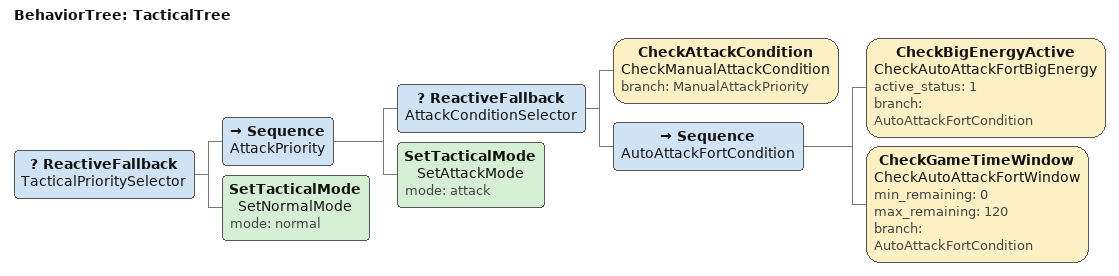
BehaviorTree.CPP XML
<root main_tree_to_execute="TacticalTree">
  <BehaviorTree ID="TacticalTree">
    <!-- TacticalTree is the sole behavior-tree writer of tactical_mode. -->
    <ReactiveFallback name="TacticalPrioritySelector">
      <Sequence name="AttackPriority">
        <ReactiveFallback name="AttackConditionSelector">
          <CheckAttackCondition name="CheckManualAttackCondition"
                                branch="ManualAttackPriority" />
          <Sequence name="AutoAttackFortCondition">
            <CheckBigEnergyActive name="CheckAutoAttackFortBigEnergy"
                                  active_status="1"
                                  branch="AutoAttackFortCondition" />
            <CheckGameTimeWindow name="CheckAutoAttackFortWindow"
                                 min_remaining="0"
                                 max_remaining="120"
                                 branch="AutoAttackFortCondition" />
          </Sequence>
        </ReactiveFallback>
        <SetTacticalMode name="SetAttackMode" mode="attack" />
      </Sequence>

      <SetTacticalMode name="SetNormalMode" mode="normal" />
    </ReactiveFallback>
  </BehaviorTree>
</root>
